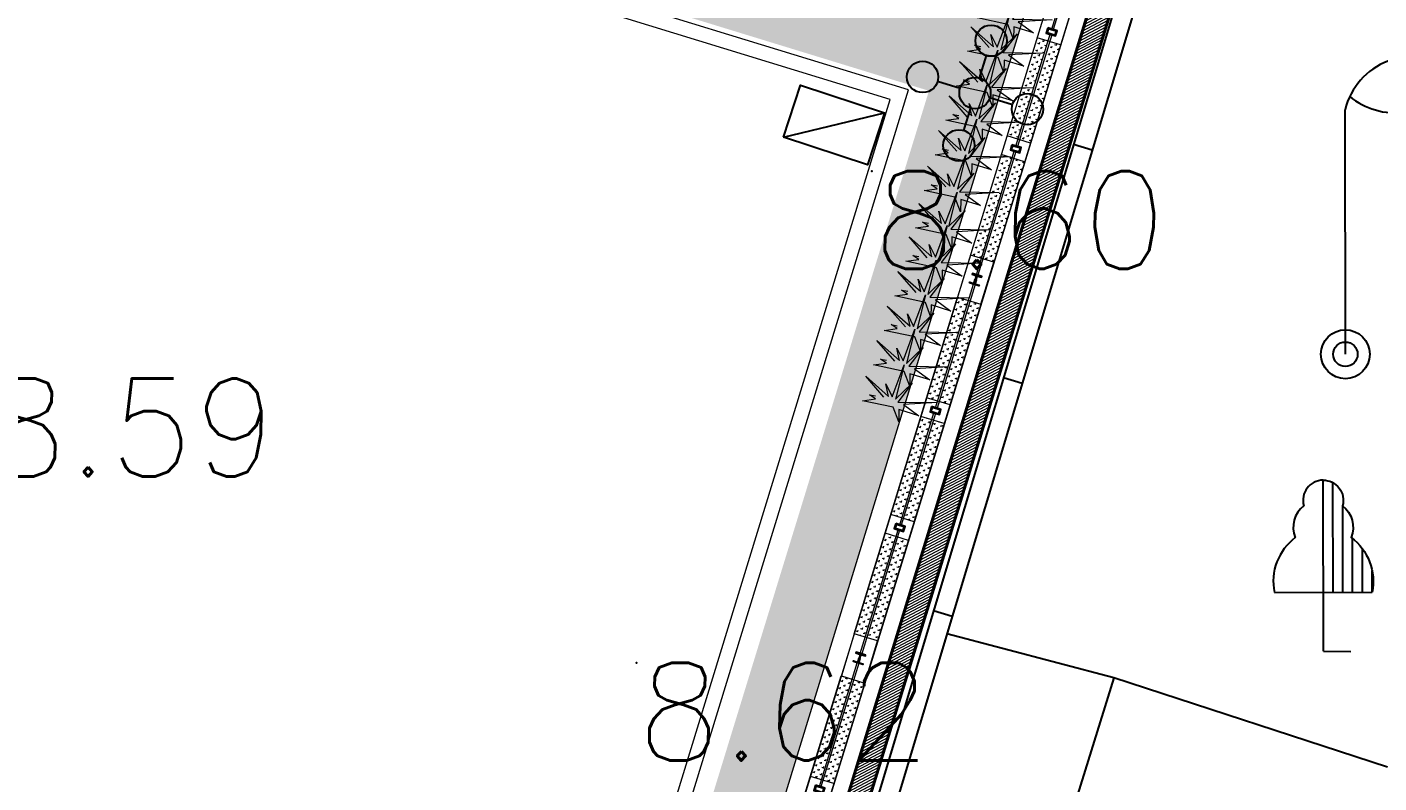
# Model space of a CAD drawing. Header units: inches. Extents: x 587740 to 588006, y 2325787 to 2326106.
# Drawn here: x 587931.68 to 587945.5, y 2326004.47 to 2326012.2 of the extents above; entities that cross this region are included whole.
import ezdxf
from ezdxf.enums import TextEntityAlignment as Align

# ---------------------------------------------------------------- set-up
doc = ezdxf.new("R2010")
doc.units = ezdxf.units.IN
doc.header["$MEASUREMENT"] = 0
doc.header["$PDSIZE"] = 0.1
for name, color, linetype in [('DANCU', 6, 'Continuous'), ('diem', 8, 'Continuous'), ('DIEN_CHIEU_SANG', 242, 'Continuous'), ('Docao', 22, 'Continuous'), ('duongdien', 1, 'Continuous'), ('Ho ga', 8, 'Continuous'), ('KYHIEU', 2, 'Continuous'), ('KYHIEUCAY', 242, 'Continuous'), ('Xref Landscape 2020 05 04$0$$0$KT-Tuong', 1, 'Continuous'), ('Xref Landscape 2020 05 04$0$CDC-E-Lighting', 2, 'Continuous'), ('Xref Landscape 2020 05 04$0$KT-Tuong', 1, 'Continuous')]:
    doc.layers.add(name, color=color, linetype=linetype)
for name, color, linetype, lineweight in [('Xref Landscape 2020 05 04$0$A1-DIM', 253, 'Continuous', 13), ('Xref Landscape 2020 05 04$0$A1-KÝ HIỆU', 40, 'Continuous', 20), ('Xref Landscape 2020 05 04$0$cay', 74, 'Continuous', 9), ('Xref Landscape 2020 05 04$0$HACTH', 250, 'Continuous', 0), ('Xref Landscape 2020 05 04$0$MANH', 136, 'Continuous', 5), ('Xref Landscape 2020 05 04$0$THAY', 4, 'Continuous', 20), ('Xref Landscape 2020 05 04$0$tree', 74, 'Continuous', 13), ('Xref Landscape 2020 05 04$0$TUONG', 7, 'Continuous', 40), ('Xref Landscape 2020 05 04$0$Xref Landscape$0$THAY', 4, 'Continuous', 20)]:
    doc.layers.add(name, color=color, linetype=linetype, lineweight=lineweight)
doc.styles.add('VNARIAL', font='txt.shx')

# ---------------------------------------------------------------- blocks, each defined once
blk = doc.blocks.new('tree')
at = {"layer": 'KYHIEU'}
for points in [[(0, 1.75, 0.4973027364235176), (-0.1982012669905089, 1.488681264221668, 0.3395507767893555), (-0.2849411369534209, 1.163565133407246, 0.289175245697563), (-0.499999999825377, 0.6023592074052431)], [(0, 1.75, -0.4973027364235176), (0.1982012669905089, 1.488681264221668, -0.3395507767893555), (0.2849411369534209, 1.163565133407246, -0.289175245697563), (0.499999999825377, 0.6023592074052431)]]:
    blk.add_lwpolyline(points, format="xyb", dxfattribs=at)
for points in [[(0, 0), (0, 1.75)], [(0.09999999997671694, 0.6023592073470354), (0.09999999991850927, 1.724173462484032)], [(0.1999999999534339, 0.6023592073470354), (0.2000000000116415, 1.487286642252002)], [(0.2999999999301508, 0.6023592073470354), (0.2999999999883585, 1.151907564373687)], [(0.3999999999068677, 0.6023592073470354), (0.3999999999068677, 1.048110124072991)], [(0.4999999998835847, 0.6023592073470354), (0.4999999998835847, 0.8228113096556626)], [(-0.5, 0.6023592073470354), (0.5, 0.6023592073470354)], [(0, 0), (0.2802754826843739, -0.001586514175869524)]]:
    blk.add_lwpolyline(points, dxfattribs=at)
blk = doc.blocks.new('lightp')
at = {"layer": 'duongdien'}
for points in [[(1.097098964673933, 2.919030659173586, 0.5236518105231166), (5.005858838558197e-09, 2.499999998472049, 0.5493756897929506)], [(0.04813851602375507, 2.635291708156728, 0.4205312355544072), (1.11363583378261, 2.754774887216627, 0.5722409269359763)]]:
    blk.add_lwpolyline(points, format="xyb", dxfattribs=at)
blk.add_lwpolyline([(0, 0), (0, 2.5)], dxfattribs=at)
for radius in [0.25, 0.125]:
    blk.add_circle((0, 0), radius, dxfattribs=at)
blk.add_arc((0.9486675754305907, 2.821126608832856), 0.1778119251538809, 338.0895637355486, 33.40849590752357, dxfattribs=at)
blk = doc.blocks.new('Xref Landscape 2020 05 04$0$123333')
at = {"layer": 'Xref Landscape 2020 05 04$0$tree'}
h = blk.add_hatch(dxfattribs=at)
h.set_pattern_fill('CROSS', color=256, scale=150)
h.set_pattern_definition([(9.213864076586628e-15, (-1079850.712150478, 449499.7543768531), (37.5, 37.5), [18.75, -56.25]), (90, (-1079841.337150478, 449490.3793768531), (-37.49999999999999, 37.5), [18.75, -56.25])])
h.paths.add_polyline_path([(349.9999999996517, 133.6867107070866), (1425.200356976013, 133.6867107070866), (1425.200356976013, 250.0000008120551), (349.9999999996517, 250.0000008120551)])
h = blk.add_hatch(dxfattribs=at)
h.set_pattern_fill('CROSS', color=256, scale=150)
h.set_pattern_definition([(9.213864076586628e-15, (-1078592.378817145, 449499.7543768531), (37.5, 37.5), [18.75, -56.25]), (90, (-1078583.003817145, 449490.3793768531), (-37.49999999999999, 37.5), [18.75, -56.25])])
h.paths.add_polyline_path([(1625.200356976013, 133.6867107070866), (2675.228979431209, 133.6867107070866), (2675.228979431209, 250.0000008120551), (1625.200356976013, 250.0000008120551)])
h = blk.add_hatch(dxfattribs=at)
h.set_pattern_fill('CROSS', color=256, scale=150)
h.set_pattern_definition([(9.213864076586628e-15, (-1077459.045483811, 449499.7543768531), (37.5, 37.5), [18.75, -56.25]), (90, (-1077449.670483811, 449490.3793768531), (-37.49999999999999, 37.5), [18.75, -56.25])])
h.paths.add_polyline_path([(2875.228979431209, 133.6867107070866), (3949.999999999651, 133.6867107070866), (3949.999999999651, 250.0000008120551), (2875.228979431209, 250.0000008120551)])
h = blk.add_hatch(dxfattribs=at)
h.set_pattern_fill('CROSS', color=256, scale=150)
h.set_pattern_definition([(9.213864076586628e-15, (-1079850.712150478, 449367.127576882), (37.5, 37.5), [18.75, -56.25]), (90, (-1079841.337150478, 449357.752576882), (-37.49999999999999, 37.5), [18.75, -56.25])])
h.paths.add_polyline_path([(349.9999999996508, 1.059910735988524), (1425.200356976013, 1.059910735988524), (1425.200356976013, 117.373200840957), (349.9999999996508, 117.373200840957)])
h = blk.add_hatch(dxfattribs=at)
h.set_pattern_fill('CROSS', color=256, scale=150)
h.set_pattern_definition([(9.213864076586628e-15, (-1078592.378817145, 449367.127576882), (37.5, 37.5), [18.75, -56.25]), (90, (-1078583.003817145, 449357.752576882), (-37.49999999999999, 37.5), [18.75, -56.25])])
h.paths.add_polyline_path([(1625.200356976013, 1.059910735988524), (2675.228979431209, 1.059910735988524), (2675.228979431209, 117.373200840957), (1625.200356976013, 117.373200840957)])
h = blk.add_hatch(dxfattribs=at)
h.set_pattern_fill('CROSS', color=256, scale=150)
h.set_pattern_definition([(9.213864076586628e-15, (-1077459.045483811, 449367.127576882), (37.5, 37.5), [18.75, -56.25]), (90, (-1077449.670483811, 449357.752576882), (-37.49999999999999, 37.5), [18.75, -56.25])])
h.paths.add_polyline_path([(2875.228979431209, 1.059910735988524), (3949.999999999651, 1.059910735988524), (3949.999999999651, 117.373200840957), (2875.228979431209, 117.373200840957)])
at = {"layer": 'Xref Landscape 2020 05 04$0$$0$KT-Tuong', "ltscale": 3}
for points in [[(125.0000000000009, 129.200000337034), (160.8000000000466, 129.200000337034, 0.4142135623730951), (167.8000000000475, 136.200000337034), (167.8000000000475, 175.0000003370224), (175, 175.0000003370224), (175, 75.00000033702236), (167.8000000000475, 75.00000033702236), (167.8000000000475, 113.8000003370689, 0.4142135623730951), (160.8000000000466, 120.8000003370689), (125.0000000000009, 120.8000003370689)], [(4175, 129.200000337034), (4139.199999999953, 129.200000337034, -0.4142135623730951), (4132.199999999953, 136.200000337034), (4132.199999999953, 175.0000003370806), (4125, 175.0000003370806), (4125, 75.00000033708056), (4132.199999999953, 75.00000033708056), (4132.199999999953, 113.8000003370689, -0.4142135623730951), (4139.199999999953, 120.8000003370689), (4175, 120.8000003370689)]]:
    blk.add_lwpolyline(points, format="xyb", dxfattribs=at)
for points in [[(1497.70035570045, 75.00000008626375), (1552.70035570045, 75.00000008626375), (1552.70035570045, 175.0000000862638), (1497.70035570045, 175.0000000862638)], [(1504.900355700403, 82.2000000862754), (1545.500355700497, 82.2000000862754), (1545.500355700497, 167.8000000863103), (1504.900355700403, 167.8000000863103)], [(2747.72897922853, 75.00000008626375), (2802.728979228531, 75.00000008626375), (2802.728979228531, 175.0000000862638), (2747.72897922853, 175.0000000862638)], [(2754.928979228484, 82.2000000862754), (2795.528979228461, 82.2000000862754), (2795.528979228461, 167.8000000863103), (2754.928979228484, 167.8000000863103)]]:
    blk.add_lwpolyline(points, close=True, dxfattribs=at)
at = {"layer": 'Xref Landscape 2020 05 04$0$A1-DIM'}
for points in [[(174.9998689262429, 133.6867107070866), (1497.70035570045, 133.6867107070866), (1497.700617847964, 117.373200840957), (175.0001310737571, 117.373200840957)], [(1552.70035570045, 133.6867107070866), (2747.728848154773, 133.6867107070866), (2747.729110302287, 117.373200840957), (1552.700617847964, 117.373200840957)], [(2802.728848154774, 133.1567550193286), (4124.999868926243, 133.6867107070866), (4125.000131073757, 117.373200840957), (2802.729110302288, 116.8432451531989)]]:
    blk.add_lwpolyline(points, close=True, dxfattribs=at)
at = {"layer": 'Xref Landscape 2020 05 04$0$MANH'}
for p, q in [((1425.200356976013, 250.0000008120551), (1425.200356976013, -5.073379725217819e-07)), ((1625.200356976013, 250.0000008120551), (1625.200356976013, -5.073379725217819e-07)), ((2675.228979431209, 250.0000008120551), (2675.228979431209, -5.073379725217819e-07)), ((2875.228979431209, 250.0000008120551), (2875.228979431209, -5.073379725217819e-07))]:
    blk.add_line(p, q, dxfattribs=at)
blk.add_lwpolyline([(349.9999999996517, 250.0000008120551), (3949.999999999651, 250.0000008120551), (3949.999999999651, -5.073379725217819e-07), (349.9999999996508, -5.073379725217819e-07)], close=True, dxfattribs=at)
blk = doc.blocks.new('Xref Landscape 2020 05 04$0$hangrao')
at = {"layer": 'Xref Landscape 2020 05 04$0$HACTH'}
h = blk.add_hatch(dxfattribs=at)
h.set_pattern_fill('ANSI31', color=256, scale=200)
h.set_pattern_definition([(45, (316546.4637748334, 10900), (-17.67766952966369, 17.67766952966369), [])])
h.paths.add_polyline_path([(67590.00000018602, 22587.12685993905), (67370.00000018602, 22587.12685993905), (67370.00000018583, -31152.86776741003), (67590.00000018583, -31153.27272024707)])
at = {"layer": 'Xref Landscape 2020 05 04$0$tree'}
h = blk.add_hatch(dxfattribs=at)
h.set_pattern_fill('CROSS', color=256, scale=150, angle=-90.00000000000001)
h.set_pattern_definition([(270, (516316.5976212943, 1101111.068809596), (37.49999999999999, -37.50000000000001), [18.75, -56.25]), (360, (516307.2226212943, 1101101.693809596), (37.50000000000001, 37.49999999999999), [18.75, -56.25])])
h.paths.add_polyline_path([(66950.52995514823, 20893.48963547617), (66950.52995514823, 19843.46101302098), (67066.8432452532, 19843.46101302098), (67066.8432452532, 20893.48963547617)])
h = blk.add_hatch(dxfattribs=at)
h.set_pattern_fill('CROSS', color=256, scale=150, angle=-90.00000000000001)
h.set_pattern_definition([(270, (516449.2244212654, 1101111.068809596), (37.49999999999999, -37.50000000000001), [18.75, -56.25]), (360, (516439.8494212654, 1101101.693809596), (37.50000000000001, 37.49999999999999), [18.75, -56.25])])
h.paths.add_polyline_path([(67083.15675511933, 20893.48963547617), (67083.15675511933, 19843.46101302098), (67199.4700452243, 19843.46101302098), (67199.4700452243, 20893.48963547617)])
h = blk.add_hatch(dxfattribs=at)
h.set_pattern_fill('CROSS', color=256, scale=150, angle=-90.00000000000001)
h.set_pattern_definition([(270, (516316.5976212943, 1099977.735476263), (37.49999999999999, -37.50000000000001), [18.75, -56.25]), (360, (516307.2226212943, 1099968.360476263), (37.50000000000001, 37.49999999999999), [18.75, -56.25])])
h.paths.add_polyline_path([(66950.52995514823, 19643.46101302098), (66950.52995514823, 18568.68999245254), (67066.8432452532, 18568.68999245254), (67066.8432452532, 19643.46101302098)])
h = blk.add_hatch(dxfattribs=at)
h.set_pattern_fill('CROSS', color=256, scale=150, angle=-90.00000000000001)
h.set_pattern_definition([(270, (516449.2244212654, 1099977.735476263), (37.49999999999999, -37.50000000000001), [18.75, -56.25]), (360, (516439.8494212654, 1099968.360476263), (37.50000000000001, 37.49999999999999), [18.75, -56.25])])
h.paths.add_polyline_path([(67083.15675511933, 19643.46101302098), (67083.15675511933, 18568.68999245254), (67199.4700452243, 18568.68999245254), (67199.4700452243, 19643.46101302098)])
at = {"layer": 'Xref Landscape 2020 05 04$0$A1-DIM'}
blk.add_lwpolyline([(67083.15675511933, 22360.0215910627), (67082.62679943163, 21020.98976782552), (67066.3132895655, 21020.98950567801), (67066.8432452532, 22343.68986137846)], dxfattribs=at)
for points in [[(67083.15675511933, 20965.98963675176), (67083.15675511933, 19770.96114429747), (67066.8432452532, 19770.96088214996), (67066.8432452532, 20965.98937460425)], [(67082.62679943163, 19715.96114429747), (67083.15675511933, 18393.69012352594), (67066.8432452532, 18393.68986137843), (67066.3132895655, 19715.96088214996)]]:
    blk.add_lwpolyline(points, close=True, dxfattribs=at)
at = {"layer": 'Xref Landscape 2020 05 04$0$A1-KÝ HIỆU', "color": 1}
blk.add_lwpolyline([(67370.00000018626, -37221.00018372388), (67370.00000018626, 22547.74550895224), (67200.00000018626, 22547.74550895224), (67200.00000018626, -37220.68726562255)], dxfattribs=at)
at = {"layer": 'Xref Landscape 2020 05 04$0$KT-Tuong', "ltscale": 3}
for points in [[(67024.47004449856, 21020.98963675176), (67024.47004449856, 20965.98963675176), (67124.47004449856, 20965.98963675176), (67124.47004449856, 21020.98963675176)], [(67031.67004449852, 21013.78963675175), (67031.67004449852, 20973.18963675175), (67117.27004449861, 20973.18963675175), (67117.27004449861, 21013.78963675175)], [(67024.47004449856, 19770.96101322371), (67024.47004449856, 19715.96101322371), (67124.47004449856, 19715.96101322371), (67124.47004449856, 19770.96101322371)], [(67031.67004449852, 19763.76101322373), (67031.67004449852, 19723.16101322373), (67117.27004449861, 19723.16101322373), (67117.27004449861, 19763.76101322373)]]:
    blk.add_lwpolyline(points, close=True, dxfattribs=at)
blk.add_lwpolyline([(67078.67004474928, 18343.68999245219), (67078.67004474928, 18379.4899924522, -0.4142135623730951), (67085.67004474928, 18386.4899924522), (67124.47004474932, 18386.4899924522), (67124.47004474932, 18393.68999245219), (67024.47004474932, 18393.68999245219), (67024.47004474932, 18386.4899924522), (67063.27004474937, 18386.4899924522, -0.4142135623730951), (67070.27004474937, 18379.4899924522), (67070.27004474937, 18343.68999245219)], format="xyb", dxfattribs=at)
at = {"layer": 'Xref Landscape 2020 05 04$0$MANH'}
for p, q in [((67199.4700452243, 20893.48963547617), (66949.47004390485, 20893.48963547617)), ((67199.4700452243, 19843.46101302098), (66949.47004390485, 19843.46101302098)), ((67199.4700452243, 19643.46101302098), (66949.47004390485, 19643.46101302098))]:
    blk.add_line(p, q, dxfattribs=at)
at = {"layer": 'Xref Landscape 2020 05 04$0$TUONG'}
blk.add_lwpolyline([(67370.00000018583, -37221.00018372389), (67370.00000018603, 22587.12685993905), (67590.00000018603, 22587.12685993905), (67590.00000018583, -37221.40513656093)], dxfattribs=at)
at = {"layer": 'Xref Landscape 2020 05 04$0$Xref Landscape$0$THAY'}
for p, q in [((67200.00000018626, 22547.74550895224), (67200.00000018626, -37220.68726562255)), ((66755.00000018631, 22221.93247730905), (66755.00000018631, -37220.05222594666))]:
    blk.add_line(p, q, dxfattribs=at)
blk.add_lwpolyline([(56505.00000268419, 24600.00000034041), (64650.20220744266, 24600.00000051047), (66950.0039882952, 22302.76389830647), (66950.0039882952, -37219.85256326984)], dxfattribs=at)
for points in [[(66950.00000018626, 18118.68999245254), (67200.00000018626, 18118.68999245254), (67200.00000018626, 18568.68999245254), (66950.00000018626, 18568.68999245254)], [(66950.00000018615, 14068.68999245252), (67200.00000018615, 14068.68999245252), (67200.00000018615, 14518.68999245252), (66950.00000018615, 14518.68999245252)]]:
    blk.add_lwpolyline(points, close=True, dxfattribs=at)
at = {"layer": 'Xref Landscape 2020 05 04$0$Xref Landscape$0$THAY', "rotation": 270}
for p in [(66949.47004441218, 18468.68999245219), (66949.47004441218, 14418.6899924522)]:
    blk.add_blockref('Xref Landscape 2020 05 04$0$123333', p, dxfattribs=at)
blk = doc.blocks.new('Xref Landscape 2020 05 04$0$Xref Landscape$0$$0$li85')
at = {"linetype": 'ByBlock'}
for p, q in [((0, 100.000000015522), (0, 250.0000000310441)), ((-100.000000015522, 0), (-250.000000015522, 0)), ((100.000000015522, 0), (250.000000015522, 0)), ((0, -100.000000015522), (0, -250.000000015522))]:
    blk.add_line(p, q, dxfattribs=at)
for centre in [(0, 350.0000000310441), (-350.000000015522, 0), (0, 0), (350.000000015522, 0), (-6.123233995736766e-15, -350.000000015522)]:
    blk.add_circle(centre, 100, dxfattribs=at)
blk = doc.blocks.new('Xref Landscape 2020 05 04$0$A$C41D95FC2')
at = {"layer": 'Xref Landscape 2020 05 04$0$cay'}
blk.add_lwpolyline([(240.7504589773016, 198.0839518915309), (9.59552126005292e-05, 346.6469035069822), (283.2356959170429, 219.3072010587348), (219.5077832526295, 332.498047680725), (318.6402317917673, 226.3816635470284), (339.8829075134126, 572.5495575766399), (361.125583235058, 212.2328077177881), (474.4197774178465, 417.3911826472176), (389.4490745282965, 191.0094894032372), (778.8980531013804, 304.2003360252274), (453.1771016962011, 183.9350960622905), (637.2802531219204, 120.2652102630018), (424.8534958965029, 120.2652102630018), (460.2580317712273, -2.970291825477034e-05), (361.125583235058, 127.3396727512954), (42.48544739850331, 99.04196109579789), (162.8605716592865, 155.637384406793), (92.05172891682014, 176.8606335739969), (155.7797560847248, 183.9350960622905)], dxfattribs=at)
blk = doc.blocks.new('Xref Landscape 2020 05 04$0$truc2')
at = {"xscale": 0.001000000047497451, "yscale": 0.001000000047497451, "zscale": 0.001000000047497451}
for p in [(-0.3392741954885423, -0.1253991047851741), (-0.3341892738826573, -0.4797666055383161), (-0.3392741954885423, -0.8525284376228228), (-0.3392741954885423, -1.221148300450295), (-0.3392741954885423, -1.589783561066724), (-0.3392741954885423, -1.972507675993256)]:
    blk.add_blockref('Xref Landscape 2020 05 04$0$A$C41D95FC2', p, dxfattribs=at)

msp = doc.modelspace()

# ---------------------------------------------------------------- hatches: boundary and pattern name
at = {"layer": 'Xref Landscape 2020 05 04$0$tree'}
h = msp.add_hatch(dxfattribs=at)
h.set_pattern_fill('CROSS', color=256, scale=499.9999999999999, angle=180)
h.set_pattern_definition([(162.9448453374998, (587837.162505679, 2326033.805722693), (-0.1561643684962271, -0.08284136481517426), [0.06249999317998287, -0.1874999795399486]), (252.9448453374999, (587837.1417953484, 2326033.844763791), (0.08284132217713897, -0.1561643911146509), [0.0625000102445483, -0.1875000307336449])])
edge = h.paths.add_edge_path(flags=16)
edge.add_line((587933.496445618, 2325986.35498537), (587931.8276130816, 2325980.915214358))
edge.add_line((587931.8276130816, 2325980.915214358), (587930.3580623056, 2325981.366048436))
edge.add_ellipse((587919.3756955441, 2325978.903807017), major_axis=(7.958487593634982, 7.95848759363498), ratio=0.9999998471766518, start_angle=327.6367182306451, end_angle=332.3597349387829)
edge.add_line((587930.1180325403, 2325982.261963279), (587931.5563033667, 2325986.950189196))
edge.add_line((587931.5563033667, 2325986.950189196), (587933.496445618, 2325986.35498537))
h.paths.add_polyline_path([(587925.0968971006, 2325994.245510424), (587923.7213567516, 2325989.761762442), (587923.4203614878, 2325989.854102853), (587924.7959018367, 2325994.337850834)], flags=0)
h.paths.add_polyline_path([(587925.0968971006, 2325994.245510424), (587923.7213567516, 2325989.761762442), (587923.4203614878, 2325989.854102853), (587924.7959018367, 2325994.337850834)], flags=16)
h.paths.add_polyline_path([(587925.0956477856, 2325994.244847693), (587923.720694021, 2325989.763011757), (587923.4206547799, 2325989.855058876), (587924.7956085445, 2325994.336894811)], flags=0)
edge = h.paths.add_edge_path()
edge.add_line((587912.1738291613, 2325969.015545404), (587913.0844761078, 2325967.298882485))
edge.add_line((587913.0844761078, 2325967.298882485), (587916.1213285244, 2325977.501622878))
edge.add_line((587916.1213285244, 2325977.501622878), (587918.7025899836, 2325976.709734194))
edge.add_ellipse((587919.3756955488, 2325978.903807033), major_axis=(0.6731934940453421, 2.19404586276353), ratio=0.9999997269055262, start_angle=180.0022961777678, end_angle=360.0022961777678)
edge.add_line((587920.0488011141, 2325981.097879873), (587918.5191646938, 2325981.567147241))
edge.add_line((587918.5191646938, 2325981.567147241), (587918.5528932951, 2325981.677089889))
edge.add_line((587918.5528932951, 2325981.677089889), (587917.4163503478, 2325981.827993884))
edge.add_line((587917.4163503478, 2325981.827993884), (587916.3231439968, 2325981.248074745))
edge.add_line((587916.3231439968, 2325981.248074745), (587912.1738291613, 2325969.015545404))
h.paths.add_polyline_path([(587922.8925407544, 2325958.510777684), (587924.2754182277, 2325959.341733862)])
edge = h.paths.add_edge_path()
edge.add_line((587924.3664494295, 2325963.803763082), (587924.3759814255, 2325963.83483383))
edge.add_line((587924.3759814255, 2325963.83483383), (587926.7708184463, 2325963.100137107))
edge.add_line((587926.7708184463, 2325963.100137107), (587942.1794455627, 2326013.326508713))
edge.add_line((587942.1794455627, 2326013.326508713), (587942.20120045, 2326013.436201926))
edge.add_line((587942.20120045, 2326013.436201926), (587941.8342729026, 2326013.241293373))
edge.add_line((587941.8342729026, 2326013.241293373), (587941.5881010914, 2326012.438865177))
edge.add_line((587941.5881010914, 2326012.438865177), (587941.3299749341, 2326012.518054008))
edge.add_line((587941.3299749341, 2326012.518054008), (587941.3446395434, 2326012.565855159))
edge.add_line((587941.3446395434, 2326012.565855159), (587936.9756159446, 2326013.906201297))
edge.add_line((587936.9756159446, 2326013.906201297), (587936.6529879393, 2326012.854578002))
edge.add_line((587936.6529879393, 2326012.854578002), (587940.8993280744, 2326011.551869174))
edge.add_line((587940.8993280744, 2326011.551869174), (587937.4205311006, 2326000.223651589))
edge.add_line((587937.4205311006, 2326000.223651589), (587934.4780209664, 2326001.126896938))
edge.add_line((587934.4780209664, 2326001.126896938), (587933.9732731783, 2325999.482256306))
edge.add_line((587933.9732731783, 2325999.482256306), (587937.0809509993, 2325998.529053688))
edge.add_line((587937.0809509993, 2325998.529053688), (587933.5028374066, 2325986.865534613))
edge.add_line((587933.5028374066, 2325986.865534613), (587923.7508579167, 2325989.857341997))
edge.add_line((587923.7508579167, 2325989.857341997), (587927.3291074988, 2326001.520759972))
edge.add_line((587927.3291074988, 2326001.520759972), (587930.4360895952, 2326000.567585309))
edge.add_line((587930.4360895952, 2326000.567585309), (587930.9249711419, 2326002.160953574))
edge.add_line((587930.9249711419, 2326002.160953574), (587925.4572736521, 2326003.841835172))
edge.add_ellipse((587925.0254711204, 2326003.448700138), major_axis=(0.1717195903998069, 0.5581406742862614), ratio=0.9999997264209434, start_angle=-30.58245307929222, end_angle=120.6746004978885)
edge.add_line((587924.4578216937, 2326003.311650437), (587920.7330109417, 2325991.170158039))
edge.add_ellipse((587921.2850568302, 2325990.707868628), major_axis=(0.211308967895119, 0.6883421562273057), ratio=0.999999726329428, start_angle=67.12238984308655, end_angle=182.9276508602818)
edge.add_line((587921.1091806648, 2325990.009632294), (587921.1470626736, 2325990.1331135))
edge.add_line((587921.1470626736, 2325990.1331135), (587922.6766990654, 2325989.663846072))
edge.add_ellipse((587919.4008884109, 2325978.928843716), major_axis=(3.29189572277584, 10.73008078117425), ratio=0.9999997269551517, start_angle=240.12128554492898, end_angle=360.08587030369955, ccw=False)
edge.add_line((587927.0648350981, 2325970.729143693), (587928.5623885584, 2325970.26971885))
edge.add_line((587928.5623885584, 2325970.26971885), (587927.9083469852, 2325968.137787507))
edge.add_line((587927.9083469852, 2325968.137787507), (587925.7764162244, 2325968.791828902))
edge.add_line((587925.7764162244, 2325968.791828902), (587926.1389789016, 2325969.973647867))
edge.add_ellipse((587919.3622888366, 2325978.656876476), major_axis=(3.229590466084399, 10.53051647375628), ratio=0.9999997269673871, start_angle=180.2053218711778, end_angle=235.0198936791072, ccw=False)
edge.add_line((587916.1704555715, 2325968.11485427), (587915.787885194, 2325968.231755595))
edge.add_line((587915.787885194, 2325968.231755595), (587913.4934305636, 2325968.935656648))
edge.add_line((587913.4934305636, 2325968.935656648), (587913.0631715582, 2325967.33941338))
edge.add_line((587913.0631715582, 2325967.33941338), (587924.3664494295, 2325963.803763082))
h.paths.add_polyline_path([(587924.4671843193, 2325963.791164274), (587926.7664190636, 2325963.085796761), (587926.7912124865, 2325963.166614063), (587924.4919777422, 2325963.871981576)])
h.paths.add_polyline_path([(587924.393861273, 2325963.552158518), (587926.6930960172, 2325962.846791005), (587926.7077606265, 2325962.894592157), (587924.4085258822, 2325963.59995967)])
h.paths.add_polyline_path([(587926.5546622735, 2325962.395548685), (587926.5144811356, 2325962.264573177), (587926.3057863184, 2325961.584305989)])

# ---------------------------------------------------------------- linework, layer by layer
at = {"layer": 'DANCU'}
for p, q in [((587943.9988734471, 2326015.71106565), (587921.8127193275, 2325941.818053338)), ((587942.788555506, 2326005.5504356), (587941.0829324353, 2326005.99925783)), ((587942.788555506, 2326005.5504356), (587941.425233032, 2326001.17253766)), ((587945.585562151, 2326004.63713905), (587942.788555506, 2326005.5504356))]:
    msp.add_line(p, q, dxfattribs=at)
at = {"layer": 'diem'}
for p in [(587940.317, 2326010.73, 8.603), (587937.91, 2326005.703, 8.62)]:
    msp.add_point(p, dxfattribs=at)
at = {"layer": 'Ho ga'}
msp.add_lwpolyline([(587939.4127560427, 2326011.076833088), (587939.5866133872, 2326011.608284865), (587940.4465217096, 2326011.326977352), (587940.272664365, 2326010.795525576)], close=True, dxfattribs=at)
msp.add_lwpolyline([(587939.4127560427, 2326011.076833088), (587940.4465217096, 2326011.326977352)], dxfattribs=at)
at = {"layer": 'KYHIEU', "color": 242}
for p, q in [((587943.8073212162, 2326015.768578629), (587921.6211670964, 2325941.875566323)), ((587942.5675086651, 2326010.943774533), (587942.3759564343, 2326011.001287513)), ((587941.8518262742, 2326008.560128975), (587941.6602740433, 2326008.617641955)), ((587941.1361438832, 2326006.176483417), (587940.9445916524, 2326006.233996396))]:
    msp.add_line(p, q, dxfattribs=at)
at = {"layer": 'Xref Landscape 2020 05 04$0$THAY'}
for points in [[(587933.6388075523, 2325999.585043757), (587934.2459226709, 2326001.564021886), (587937.1902670929, 2326000.660745304), (587940.5044687878, 2326011.463805476), (587931.656956129, 2326014.178077264), (587929.0369757516, 2326014.981844277), (587928.7056104629, 2326015.606501841), (587928.8962504105, 2326016.227916895)], [(587933.782211026, 2325999.541050134), (587934.3453324507, 2326001.376624558), (587937.2896766795, 2326000.473348034), (587940.69186603, 2326011.563215113), (587936.6383292647, 2326012.806773717)], [(587940.50424667, 2326011.463081455), (587940.5044687878, 2326011.463805476)]]:
    msp.add_lwpolyline(points, dxfattribs=at)

# ---------------------------------------------------------------- block references
at = {"color": 6, "rotation": 342.9448453303457}
msp.add_blockref('Xref Landscape 2020 05 04$0$truc2', (587941.6852684136, 2326012.235816577), dxfattribs=at)
at = {"color": 4, "rotation": 342.9448453303457}
msp.add_blockref('Xref Landscape 2020 05 04$0$truc2', (587941.0543901754, 2326010.087578015), dxfattribs=at)
at = {"layer": 'DIEN_CHIEU_SANG', "rotation": 0.07980511167396942}
msp.add_blockref('lightp', (587945.155390049, 2326008.85832075), dxfattribs=at)
at = {"layer": 'KYHIEUCAY', "rotation": 0.07980511167396942}
msp.add_blockref('tree', (587944.930393131, 2326005.8210127), dxfattribs=at)
at = {"layer": 'Xref Landscape 2020 05 04$0$CDC-E-Lighting'}
for name, p, xscale, yscale, zscale, rotation in [('Xref Landscape 2020 05 04$0$hangrao', (587871.8719234001, 2326011.756039764), 0.0009999998908797264, 0.001000000163912773, 0.0009999999999989416, 342.9448453374998), ('Xref Landscape 2020 05 04$0$hangrao', (587871.8719234001, 2326011.756039764), 0.0009999998908797264, 0.001000000163912773, 0.0009999999999989416, 342.9448453374998), ('Xref Landscape 2020 05 04$0$Xref Landscape$0$$0$li85', (587941.3699586665, 2326011.528932023), 0.001599999847666704, 0.001600000075995922, 0.001599999999998308, 162.9448455820361)]:
    msp.add_blockref(name, p, dxfattribs=dict(at, xscale=xscale, yscale=yscale, zscale=zscale, rotation=rotation))

# ---------------------------------------------------------------- texts
at = {"layer": 'Docao', "style": 'VNARIAL', "oblique": 1}
for s, p in [('8.60', (587940.317, 2326010.73, 8.603)), ('8.59', (587931.233, 2326008.609, 8.591)), ('8.62', (587937.91, 2326005.703, 8.62))]:
    msp.add_text(s, height=1, dxfattribs=at).set_placement(p, align=Align.TOP_LEFT)

doc.saveas('drawing.dxf')
